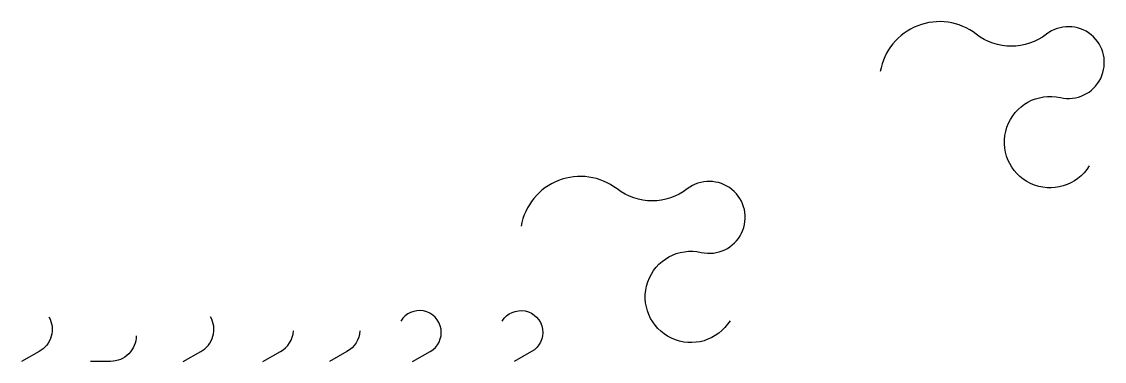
# Model space of a CAD drawing. Header units: inches. Extents: x -127 to 5167, y -209 to 1453.
import ezdxf

# ---------------------------------------------------------------- set-up
doc = ezdxf.new("R2010")
doc.units = ezdxf.units.IN
doc.header["$MEASUREMENT"] = 0

msp = doc.modelspace()

# ---------------------------------------------------------------- linework, layer by layer
for points in [[(5093.1, 747.3, -1.953582), (4952.2, 1081.7, 1.580178), (4884, 1391.8, -0.341932), (4540.6, 1391.8, 0.566105), (4071.7, 1209.2, 1.185367)], [(3336.8, -9.8, -1.953582), (3196, 324.5, 1.580178), (3127.7, 634.6, -0.341932), (2784.4, 634.6, 0.566105), (2315.5, 452.1, 1.185367)], [(6.3, 9.4, -0.414214), (-41.6, -160.8), (-127.1, -208.7)], [(663.4, -208.7), (748.9, -160.8, 0.414214), (796.8, 9.4)], [(1784.7, -208.7), (1870.3, -160.8, 1.295648), (1726.5, -11.7, 2.313886)], [(2222.5, -11.7, -1.295648), (2366.3, -160.8), (2280.8, -208.7, 2.313886)], [(433, -83.7, -0.414214), (308, -208.7), (209.9, -208.7)], [(1053, -208.7), (1138.5, -160.8, 0.25341), (1202.1, -60.1, 0.25341)], [(1527, -60.1, -0.25341), (1463.4, -160.8), (1377.9, -208.7, 0.25341)]]:
    msp.add_lwpolyline(points, format="xyb")

doc.saveas('drawing.dxf')
